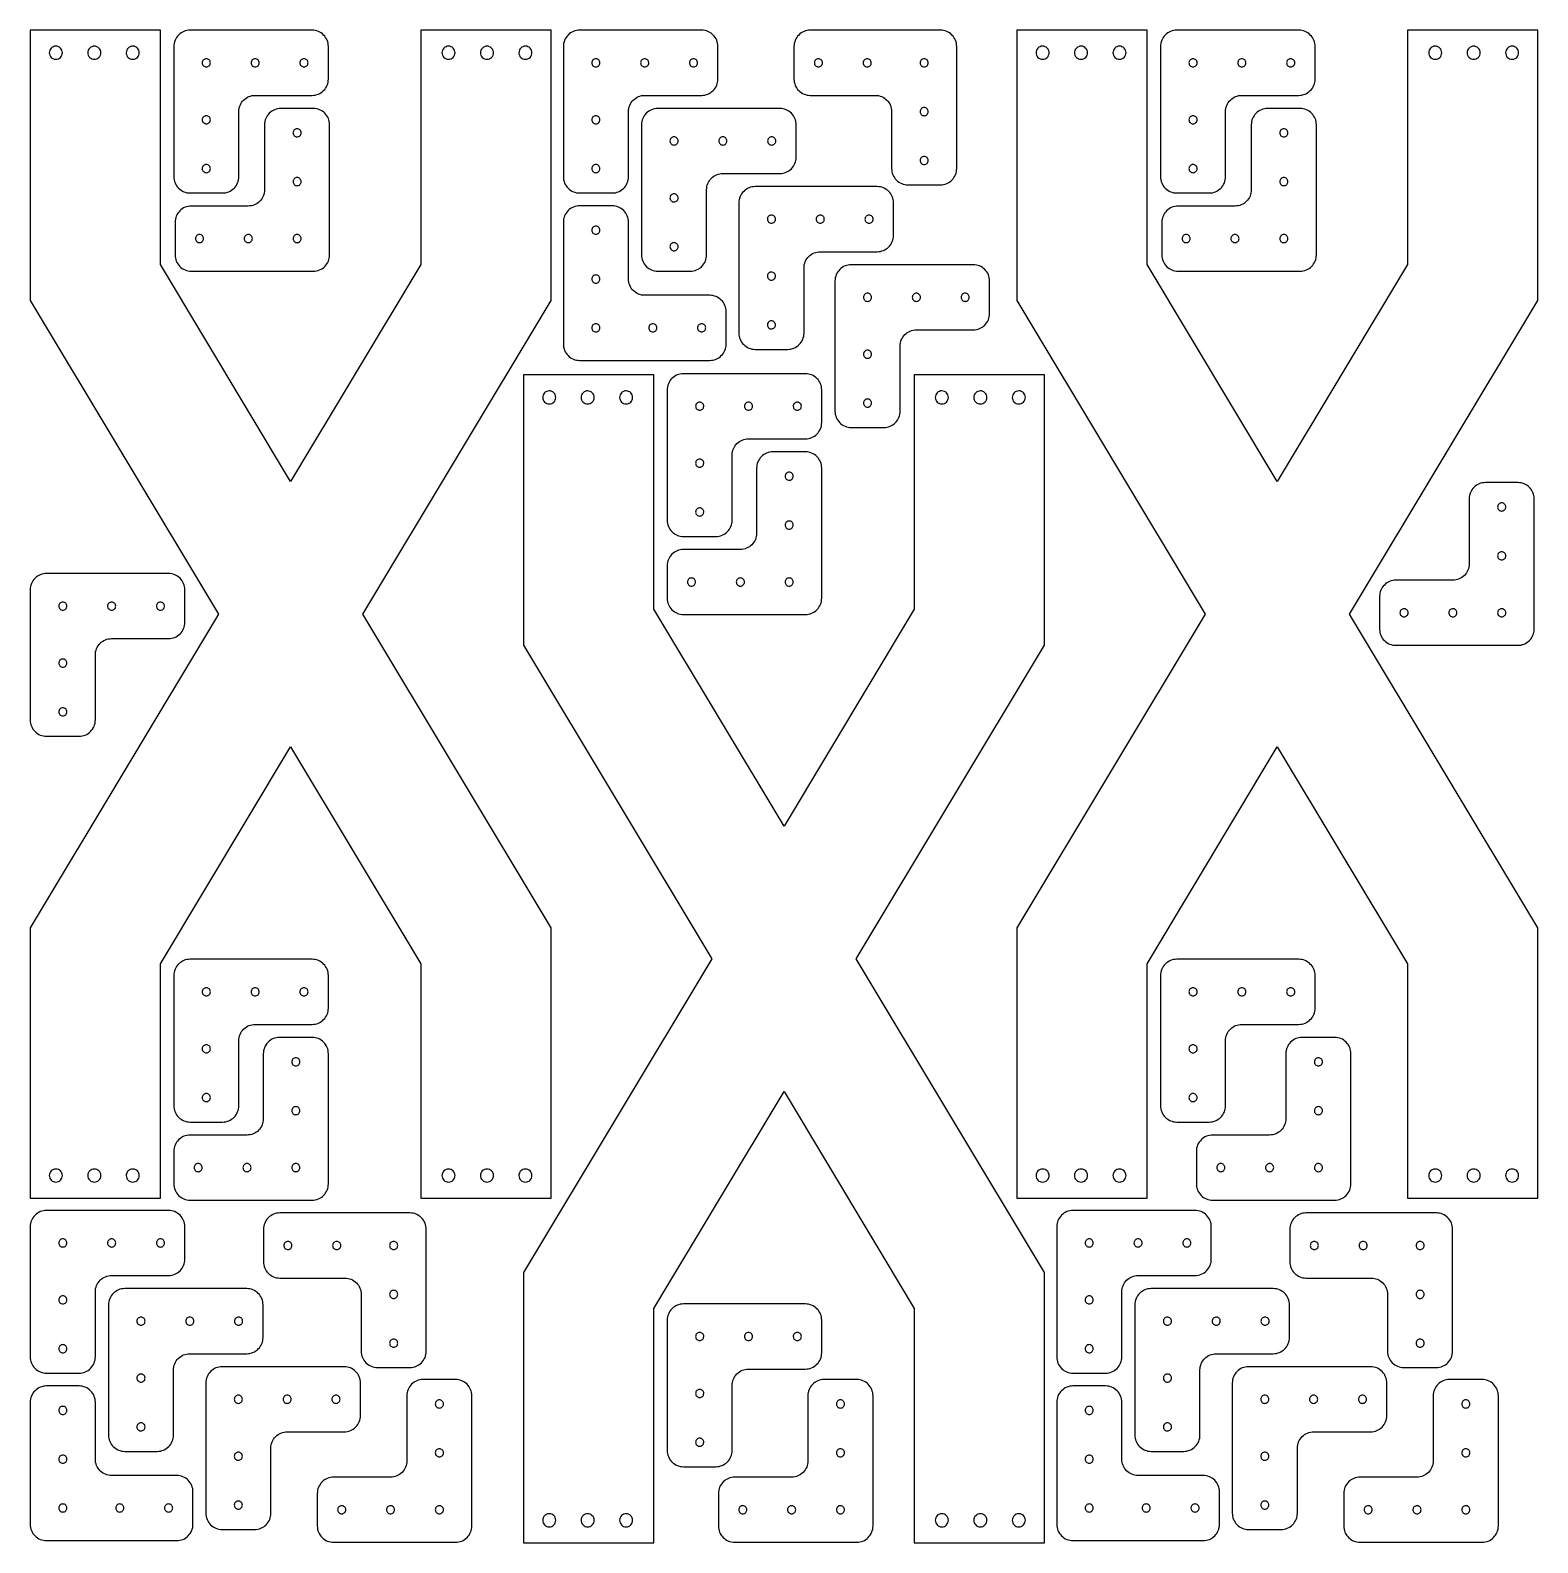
# Model space of a CAD drawing. Extents: x -11.6 to 11.5, y -11.6 to 11.6.
import ezdxf

# ---------------------------------------------------------------- set-up
doc = ezdxf.new("R2010")
doc.units = 0
doc.layers.get('0').update_dxf_attribs({"linetype": 'CONTINUOUS'})

msp = doc.modelspace()

# ---------------------------------------------------------------- linework, layer by layer
for points in [[(-8.734, 2.655), (-11.625, -2.163), (-11.625, -6.315), (-9.625, -6.315), (-9.625, -2.717), (-7.625, 0.616), (-5.625, -2.717), (-5.625, -6.315), (-3.625, -6.315), (-3.625, -2.163), (-6.516, 2.655), (-3.625, 7.473), (-3.625, 11.625), (-5.625, 11.625), (-5.625, 8.027), (-7.625, 4.694), (-9.625, 8.027), (-9.625, 11.625), (-11.625, 11.625), (-11.625, 7.473)], [(6.423, 2.655), (3.532, -2.163), (3.532, -6.315), (5.532, -6.315), (5.532, -2.717), (7.532, 0.616), (9.532, -2.717), (9.532, -6.315), (11.532, -6.315), (11.532, -2.163), (8.642, 2.655), (11.532, 7.473), (11.532, 11.625), (9.532, 11.625), (9.532, 8.027), (7.532, 4.694), (5.532, 8.027), (5.532, 11.625), (3.532, 11.625), (3.532, 7.473)], [(-1.155, -2.64), (-4.046, -7.458), (-4.046, -11.61), (-2.046, -11.61), (-2.046, -8.012), (-0.046, -4.679), (1.954, -8.012), (1.954, -11.61), (3.954, -11.61), (3.954, -7.458), (1.063, -2.64), (3.954, 2.178), (3.954, 6.33), (1.954, 6.33), (1.954, 2.732), (-0.046, -0.602), (-2.046, 2.732), (-2.046, 6.33), (-4.046, 6.33), (-4.046, 2.178)]]:
    msp.add_lwpolyline(points, close=True)
for points in [[(-9.17, 11.625, 0.414214), (-9.42, 11.375), (-9.42, 9.375, 0.414214), (-9.17, 9.125), (-8.67, 9.125, 0.414214), (-8.42, 9.375), (-8.42, 10.375, -0.414214), (-8.17, 10.625), (-7.295, 10.625, 0.414214), (-7.045, 10.875), (-7.045, 11.375, 0.414214), (-7.295, 11.625)], [(-3.186, 11.625, 0.414214), (-3.436, 11.375), (-3.436, 9.375, 0.414214), (-3.186, 9.125), (-2.686, 9.125, 0.414214), (-2.436, 9.375), (-2.436, 10.375, -0.414214), (-2.186, 10.625), (-1.311, 10.625, 0.414214), (-1.061, 10.875), (-1.061, 11.375, 0.414214), (-1.311, 11.625)], [(2.607, 11.375, 0.414214), (2.357, 11.625), (0.357, 11.625, 0.414214), (0.107, 11.375), (0.107, 10.875, 0.414214), (0.357, 10.625), (1.357, 10.625, -0.414214), (1.607, 10.375), (1.607, 9.5, 0.414214), (1.857, 9.25), (2.357, 9.25, 0.414214), (2.607, 9.5)], [(5.987, 11.625, 0.414214), (5.737, 11.375), (5.737, 9.375, 0.414214), (5.987, 9.125), (6.487, 9.125, 0.414214), (6.737, 9.375), (6.737, 10.375, -0.414214), (6.987, 10.625), (7.862, 10.625, 0.414214), (8.112, 10.875), (8.112, 11.375, 0.414214), (7.862, 11.625)], [(-11.131, 11.28, 0.414214), (-11.231, 11.38, 0.414214), (-11.332, 11.28, 0.414214), (-11.231, 11.179, 0.414214)], [(-10.54, 11.28, 0.414214), (-10.641, 11.38, 0.414214), (-10.741, 11.28, 0.414214), (-10.641, 11.179, 0.414214)], [(-9.95, 11.28, 0.414214), (-10.05, 11.38, 0.414214), (-10.151, 11.28, 0.414214), (-10.05, 11.179, 0.414214)], [(-8.858, 11.125, 0.414214), (-8.92, 11.187, 0.414214), (-8.983, 11.125, 0.414214), (-8.92, 11.062, 0.414214)], [(-8.108, 11.125, 0.414214), (-8.17, 11.187, 0.414214), (-8.233, 11.125, 0.414214), (-8.17, 11.062, 0.414214)], [(-7.358, 11.125, 0.414214), (-7.42, 11.187, 0.414214), (-7.483, 11.125, 0.414214), (-7.42, 11.062, 0.414214)], [(-5.099, 11.28, 0.414214), (-5.2, 11.38, 0.414214), (-5.3, 11.28, 0.414214), (-5.2, 11.179, 0.414214)], [(-4.509, 11.28, 0.414214), (-4.609, 11.38, 0.414214), (-4.71, 11.28, 0.414214), (-4.609, 11.179, 0.414214)], [(-3.918, 11.28, 0.414214), (-4.019, 11.38, 0.414214), (-4.119, 11.28, 0.414214), (-4.019, 11.179, 0.414214)], [(-2.874, 11.125, 0.414214), (-2.936, 11.187, 0.414214), (-2.999, 11.125, 0.414214), (-2.936, 11.062, 0.414214)], [(-2.124, 11.125, 0.414214), (-2.186, 11.187, 0.414214), (-2.249, 11.125, 0.414214), (-2.186, 11.062, 0.414214)], [(-1.374, 11.125, 0.414214), (-1.436, 11.187, 0.414214), (-1.499, 11.125, 0.414214), (-1.436, 11.062, 0.414214)], [(0.482, 11.062, 0.414214), (0.545, 11.125, 0.414214), (0.482, 11.187, 0.414214), (0.42, 11.125, 0.414214)], [(1.232, 11.062, 0.414214), (1.295, 11.125, 0.414214), (1.232, 11.187, 0.414214), (1.17, 11.125, 0.414214)], [(2.107, 11.062, 0.414214), (2.17, 11.125, 0.414214), (2.107, 11.187, 0.414214), (2.045, 11.125, 0.414214)], [(4.027, 11.28, 0.414214), (3.926, 11.38, 0.414214), (3.826, 11.28, 0.414214), (3.926, 11.179, 0.414214)], [(4.617, 11.28, 0.414214), (4.517, 11.38, 0.414214), (4.416, 11.28, 0.414214), (4.517, 11.179, 0.414214)], [(5.208, 11.28, 0.414214), (5.107, 11.38, 0.414214), (5.007, 11.28, 0.414214), (5.107, 11.179, 0.414214)], [(6.3, 11.125, 0.414214), (6.237, 11.187, 0.414214), (6.175, 11.125, 0.414214), (6.237, 11.062, 0.414214)], [(7.05, 11.125, 0.414214), (6.987, 11.187, 0.414214), (6.925, 11.125, 0.414214), (6.987, 11.062, 0.414214)], [(7.8, 11.125, 0.414214), (7.737, 11.187, 0.414214), (7.675, 11.125, 0.414214), (7.737, 11.062, 0.414214)], [(10.058, 11.28, 0.414214), (9.958, 11.38, 0.414214), (9.857, 11.28, 0.414214), (9.958, 11.179, 0.414214)], [(10.649, 11.28, 0.414214), (10.548, 11.38, 0.414214), (10.448, 11.28, 0.414214), (10.548, 11.179, 0.414214)], [(11.239, 11.28, 0.414214), (11.139, 11.38, 0.414214), (11.038, 11.28, 0.414214), (11.139, 11.179, 0.414214)], [(-7.276, 7.924, 0.414214), (-7.026, 8.174), (-7.026, 10.174, 0.414214), (-7.276, 10.424), (-7.776, 10.424, 0.414214), (-8.026, 10.174), (-8.026, 9.174, -0.414214), (-8.276, 8.924), (-9.151, 8.924, 0.414214), (-9.401, 8.674), (-9.401, 8.174, 0.414214), (-9.151, 7.924)], [(-8.858, 10.25, 0.414214), (-8.92, 10.312, 0.414214), (-8.983, 10.25, 0.414214), (-8.92, 10.187, 0.414214)], [(-2.874, 10.25, 0.414214), (-2.936, 10.312, 0.414214), (-2.999, 10.25, 0.414214), (-2.936, 10.187, 0.414214)], [(-1.985, 10.424, 0.414214), (-2.235, 10.174), (-2.235, 8.174, 0.414214), (-1.985, 7.924), (-1.485, 7.924, 0.414214), (-1.235, 8.174), (-1.235, 9.174, -0.414214), (-0.985, 9.424), (-0.11, 9.424, 0.414214), (0.14, 9.674), (0.14, 10.174, 0.414214), (-0.11, 10.424)], [(2.107, 10.312, 0.414214), (2.17, 10.375, 0.414214), (2.107, 10.437, 0.414214), (2.045, 10.375, 0.414214)], [(7.882, 7.924, 0.414214), (8.132, 8.174), (8.132, 10.174, 0.414214), (7.882, 10.424), (7.382, 10.424, 0.414214), (7.132, 10.174), (7.132, 9.174, -0.414214), (6.882, 8.924), (6.007, 8.924, 0.414214), (5.757, 8.674), (5.757, 8.174, 0.414214), (6.007, 7.924)], [(6.3, 10.25, 0.414214), (6.237, 10.312, 0.414214), (6.175, 10.25, 0.414214), (6.237, 10.187, 0.414214)], [(-7.588, 10.049, 0.414214), (-7.526, 9.987, 0.414214), (-7.463, 10.049, 0.414214), (-7.526, 10.112, 0.414214)], [(7.569, 10.049, 0.414214), (7.632, 9.987, 0.414214), (7.694, 10.049, 0.414214), (7.632, 10.112, 0.414214)], [(-1.673, 9.924, 0.414214), (-1.735, 9.987, 0.414214), (-1.798, 9.924, 0.414214), (-1.735, 9.862, 0.414214)], [(-0.923, 9.924, 0.414214), (-0.985, 9.987, 0.414214), (-1.048, 9.924, 0.414214), (-0.985, 9.862, 0.414214)], [(-0.173, 9.924, 0.414214), (-0.235, 9.987, 0.414214), (-0.298, 9.924, 0.414214), (-0.235, 9.862, 0.414214)], [(-8.858, 9.5, 0.414214), (-8.92, 9.562, 0.414214), (-8.983, 9.5, 0.414214), (-8.92, 9.437, 0.414214)], [(-2.874, 9.5, 0.414214), (-2.936, 9.562, 0.414214), (-2.999, 9.5, 0.414214), (-2.936, 9.437, 0.414214)], [(2.107, 9.562, 0.414214), (2.17, 9.625, 0.414214), (2.107, 9.687, 0.414214), (2.045, 9.625, 0.414214)], [(6.3, 9.5, 0.414214), (6.237, 9.562, 0.414214), (6.175, 9.5, 0.414214), (6.237, 9.437, 0.414214)], [(-7.588, 9.299, 0.414214), (-7.526, 9.237, 0.414214), (-7.463, 9.299, 0.414214), (-7.526, 9.362, 0.414214)], [(7.569, 9.299, 0.414214), (7.632, 9.237, 0.414214), (7.694, 9.299, 0.414214), (7.632, 9.362, 0.414214)], [(-1.673, 9.049, 0.414214), (-1.735, 9.112, 0.414214), (-1.798, 9.049, 0.414214), (-1.735, 8.987, 0.414214)], [(-0.489, 9.223, 0.414214), (-0.739, 8.973), (-0.739, 6.973, 0.414214), (-0.489, 6.723), (0.011, 6.723, 0.414214), (0.261, 6.973), (0.261, 7.973, -0.414214), (0.511, 8.223), (1.386, 8.223, 0.414214), (1.636, 8.473), (1.636, 8.973, 0.414214), (1.386, 9.223)], [(-3.436, 6.803, 0.414214), (-3.186, 6.553), (-1.186, 6.553, 0.414214), (-0.936, 6.803), (-0.936, 7.303, 0.414214), (-1.186, 7.553), (-2.186, 7.553, -0.414214), (-2.436, 7.803), (-2.436, 8.678, 0.414214), (-2.686, 8.928), (-3.186, 8.928, 0.414214), (-3.436, 8.678)], [(-2.936, 8.616, 0.414214), (-2.999, 8.553, 0.414214), (-2.936, 8.491, 0.414214), (-2.874, 8.553, 0.414214)], [(-0.177, 8.723, 0.414214), (-0.239, 8.786, 0.414214), (-0.302, 8.723, 0.414214), (-0.239, 8.661, 0.414214)], [(0.573, 8.723, 0.414214), (0.511, 8.786, 0.414214), (0.448, 8.723, 0.414214), (0.511, 8.661, 0.414214)], [(1.323, 8.723, 0.414214), (1.261, 8.786, 0.414214), (1.198, 8.723, 0.414214), (1.261, 8.661, 0.414214)], [(-9.088, 8.424, 0.414214), (-9.026, 8.362, 0.414214), (-8.963, 8.424, 0.414214), (-9.026, 8.487, 0.414214)], [(-8.338, 8.424, 0.414214), (-8.276, 8.362, 0.414214), (-8.213, 8.424, 0.414214), (-8.276, 8.487, 0.414214)], [(-7.588, 8.424, 0.414214), (-7.526, 8.362, 0.414214), (-7.463, 8.424, 0.414214), (-7.526, 8.487, 0.414214)], [(6.069, 8.424, 0.414214), (6.132, 8.362, 0.414214), (6.194, 8.424, 0.414214), (6.132, 8.487, 0.414214)], [(6.819, 8.424, 0.414214), (6.882, 8.362, 0.414214), (6.944, 8.424, 0.414214), (6.882, 8.487, 0.414214)], [(7.569, 8.424, 0.414214), (7.632, 8.362, 0.414214), (7.694, 8.424, 0.414214), (7.632, 8.487, 0.414214)], [(-1.673, 8.299, 0.414214), (-1.735, 8.362, 0.414214), (-1.798, 8.299, 0.414214), (-1.735, 8.237, 0.414214)], [(-0.177, 7.848, 0.414214), (-0.239, 7.911, 0.414214), (-0.302, 7.848, 0.414214), (-0.239, 7.786, 0.414214)], [(0.987, 8.023, 0.414214), (0.737, 7.773), (0.737, 5.773, 0.414214), (0.987, 5.523), (1.487, 5.523, 0.414214), (1.737, 5.773), (1.737, 6.773, -0.414214), (1.987, 7.023), (2.862, 7.023, 0.414214), (3.112, 7.273), (3.112, 7.773, 0.414214), (2.862, 8.023)], [(-2.936, 7.866, 0.414214), (-2.999, 7.803, 0.414214), (-2.936, 7.741, 0.414214), (-2.874, 7.803, 0.414214)], [(1.3, 7.523, 0.414214), (1.237, 7.585, 0.414214), (1.175, 7.523, 0.414214), (1.237, 7.46, 0.414214)], [(2.05, 7.523, 0.414214), (1.987, 7.585, 0.414214), (1.925, 7.523, 0.414214), (1.987, 7.46, 0.414214)], [(2.8, 7.523, 0.414214), (2.737, 7.585, 0.414214), (2.675, 7.523, 0.414214), (2.737, 7.46, 0.414214)], [(-2.936, 7.116, 0.414214), (-2.999, 7.053, 0.414214), (-2.936, 6.991, 0.414214), (-2.874, 7.053, 0.414214)], [(-2.061, 7.116, 0.414214), (-2.124, 7.053, 0.414214), (-2.061, 6.991, 0.414214), (-1.999, 7.053, 0.414214)], [(-1.311, 7.116, 0.414214), (-1.374, 7.053, 0.414214), (-1.311, 6.991, 0.414214), (-1.249, 7.053, 0.414214)], [(-0.177, 7.098, 0.414214), (-0.239, 7.161, 0.414214), (-0.302, 7.098, 0.414214), (-0.239, 7.036, 0.414214)], [(1.3, 6.648, 0.414214), (1.237, 6.71, 0.414214), (1.175, 6.648, 0.414214), (1.237, 6.585, 0.414214)], [(-1.592, 6.349, 0.414214), (-1.842, 6.099), (-1.842, 4.099, 0.414214), (-1.592, 3.849), (-1.092, 3.849, 0.414214), (-0.842, 4.099), (-0.842, 5.099, -0.414214), (-0.592, 5.349), (0.283, 5.349, 0.414214), (0.533, 5.599), (0.533, 6.099, 0.414214), (0.283, 6.349)], [(-3.552, 5.985, 0.414214), (-3.653, 6.085, 0.414214), (-3.753, 5.985, 0.414214), (-3.653, 5.884, 0.414214)], [(-2.962, 5.985, 0.414214), (-3.062, 6.085, 0.414214), (-3.163, 5.985, 0.414214), (-3.062, 5.884, 0.414214)], [(-2.371, 5.985, 0.414214), (-2.471, 6.085, 0.414214), (-2.572, 5.985, 0.414214), (-2.471, 5.884, 0.414214)], [(2.479, 5.985, 0.414214), (2.379, 6.085, 0.414214), (2.278, 5.985, 0.414214), (2.379, 5.884, 0.414214)], [(3.07, 5.985, 0.414214), (2.969, 6.085, 0.414214), (2.869, 5.985, 0.414214), (2.969, 5.884, 0.414214)], [(3.661, 5.985, 0.414214), (3.56, 6.085, 0.414214), (3.46, 5.985, 0.414214), (3.56, 5.884, 0.414214)], [(-1.279, 5.849, 0.414214), (-1.342, 5.912, 0.414214), (-1.404, 5.849, 0.414214), (-1.342, 5.787, 0.414214)], [(-0.529, 5.849, 0.414214), (-0.592, 5.912, 0.414214), (-0.654, 5.849, 0.414214), (-0.592, 5.787, 0.414214)], [(0.221, 5.849, 0.414214), (0.158, 5.912, 0.414214), (0.096, 5.849, 0.414214), (0.158, 5.787, 0.414214)], [(1.3, 5.898, 0.414214), (1.237, 5.96, 0.414214), (1.175, 5.898, 0.414214), (1.237, 5.835, 0.414214)], [(0.283, 2.649, 0.414214), (0.533, 2.899), (0.533, 4.899, 0.414214), (0.283, 5.149), (-0.217, 5.149, 0.414214), (-0.467, 4.899), (-0.467, 3.899, -0.414214), (-0.717, 3.649), (-1.592, 3.649, 0.414214), (-1.842, 3.399), (-1.842, 2.899, 0.414214), (-1.592, 2.649)], [(-1.279, 4.974, 0.414214), (-1.342, 5.037, 0.414214), (-1.404, 4.974, 0.414214), (-1.342, 4.912, 0.414214)], [(-0.029, 4.774, 0.414214), (0.033, 4.711, 0.414214), (0.096, 4.774, 0.414214), (0.033, 4.836, 0.414214)], [(11.228, 2.176, 0.414214), (11.478, 2.426), (11.478, 4.426, 0.414214), (11.228, 4.676), (10.728, 4.676, 0.414214), (10.478, 4.426), (10.478, 3.426, -0.414214), (10.228, 3.176), (9.353, 3.176, 0.414214), (9.103, 2.926), (9.103, 2.426, 0.414214), (9.353, 2.176)], [(-1.279, 4.224, 0.414214), (-1.342, 4.287, 0.414214), (-1.404, 4.224, 0.414214), (-1.342, 4.162, 0.414214)], [(10.916, 4.301, 0.414214), (10.978, 4.239, 0.414214), (11.041, 4.301, 0.414214), (10.978, 4.364, 0.414214)], [(-0.029, 4.024, 0.414214), (0.033, 3.961, 0.414214), (0.096, 4.024, 0.414214), (0.033, 4.086, 0.414214)], [(10.916, 3.551, 0.414214), (10.978, 3.489, 0.414214), (11.041, 3.551, 0.414214), (10.978, 3.614, 0.414214)], [(-11.375, 3.279, 0.414214), (-11.625, 3.029), (-11.625, 1.029, 0.414214), (-11.375, 0.779), (-10.875, 0.779, 0.414214), (-10.625, 1.029), (-10.625, 2.029, -0.414214), (-10.375, 2.279), (-9.5, 2.279, 0.414214), (-9.25, 2.529), (-9.25, 3.029, 0.414214), (-9.5, 3.279)], [(-1.529, 3.149, 0.414214), (-1.467, 3.086, 0.414214), (-1.404, 3.149, 0.414214), (-1.467, 3.211, 0.414214)], [(-0.779, 3.149, 0.414214), (-0.717, 3.086, 0.414214), (-0.654, 3.149, 0.414214), (-0.717, 3.211, 0.414214)], [(-0.029, 3.149, 0.414214), (0.033, 3.086, 0.414214), (0.096, 3.149, 0.414214), (0.033, 3.211, 0.414214)], [(-11.062, 2.779, 0.414214), (-11.125, 2.841, 0.414214), (-11.187, 2.779, 0.414214), (-11.125, 2.716, 0.414214)], [(-10.312, 2.779, 0.414214), (-10.375, 2.841, 0.414214), (-10.437, 2.779, 0.414214), (-10.375, 2.716, 0.414214)], [(-9.562, 2.779, 0.414214), (-9.625, 2.841, 0.414214), (-9.687, 2.779, 0.414214), (-9.625, 2.716, 0.414214)], [(9.416, 2.676, 0.414214), (9.478, 2.614, 0.414214), (9.541, 2.676, 0.414214), (9.478, 2.739, 0.414214)], [(10.166, 2.676, 0.414214), (10.228, 2.614, 0.414214), (10.291, 2.676, 0.414214), (10.228, 2.739, 0.414214)], [(10.916, 2.676, 0.414214), (10.978, 2.614, 0.414214), (11.041, 2.676, 0.414214), (10.978, 2.739, 0.414214)], [(-11.062, 1.904, 0.414214), (-11.125, 1.966, 0.414214), (-11.187, 1.904, 0.414214), (-11.125, 1.841, 0.414214)], [(-11.062, 1.154, 0.414214), (-11.125, 1.216, 0.414214), (-11.187, 1.154, 0.414214), (-11.125, 1.091, 0.414214)], [(-9.17, -2.647, 0.414214), (-9.42, -2.897), (-9.42, -4.897, 0.414214), (-9.17, -5.147), (-8.67, -5.147, 0.414214), (-8.42, -4.897), (-8.42, -3.897, -0.414214), (-8.17, -3.647), (-7.295, -3.647, 0.414214), (-7.045, -3.397), (-7.045, -2.897, 0.414214), (-7.295, -2.647)], [(5.987, -2.647, 0.414214), (5.737, -2.897), (5.737, -4.897, 0.414214), (5.987, -5.147), (6.487, -5.147, 0.414214), (6.737, -4.897), (6.737, -3.897, -0.414214), (6.987, -3.647), (7.862, -3.647, 0.414214), (8.112, -3.397), (8.112, -2.897, 0.414214), (7.862, -2.647)], [(-8.858, -3.147, 0.414214), (-8.92, -3.084, 0.414214), (-8.983, -3.147, 0.414214), (-8.92, -3.209, 0.414214)], [(-8.108, -3.147, 0.414214), (-8.17, -3.084, 0.414214), (-8.233, -3.147, 0.414214), (-8.17, -3.209, 0.414214)], [(-7.358, -3.147, 0.414214), (-7.42, -3.084, 0.414214), (-7.483, -3.147, 0.414214), (-7.42, -3.209, 0.414214)], [(6.3, -3.147, 0.414214), (6.237, -3.084, 0.414214), (6.175, -3.147, 0.414214), (6.237, -3.209, 0.414214)], [(7.05, -3.147, 0.414214), (6.987, -3.084, 0.414214), (6.925, -3.147, 0.414214), (6.987, -3.209, 0.414214)], [(7.8, -3.147, 0.414214), (7.737, -3.084, 0.414214), (7.675, -3.147, 0.414214), (7.737, -3.209, 0.414214)], [(-7.295, -6.347, 0.414214), (-7.045, -6.097), (-7.045, -4.097, 0.414214), (-7.295, -3.847), (-7.795, -3.847, 0.414214), (-8.045, -4.097), (-8.045, -5.097, -0.414214), (-8.295, -5.347), (-9.17, -5.347, 0.414214), (-9.42, -5.597), (-9.42, -6.097, 0.414214), (-9.17, -6.347)], [(8.413, -6.347, 0.414214), (8.663, -6.097), (8.663, -4.097, 0.414214), (8.413, -3.847), (7.913, -3.847, 0.414214), (7.663, -4.097), (7.663, -5.097, -0.414214), (7.413, -5.347), (6.538, -5.347, 0.414214), (6.288, -5.597), (6.288, -6.097, 0.414214), (6.538, -6.347)], [(-8.858, -4.022, 0.414214), (-8.92, -3.959, 0.414214), (-8.983, -4.022, 0.414214), (-8.92, -4.084, 0.414214)], [(-7.608, -4.222, 0.414214), (-7.545, -4.285, 0.414214), (-7.483, -4.222, 0.414214), (-7.545, -4.16, 0.414214)], [(6.3, -4.022, 0.414214), (6.237, -3.959, 0.414214), (6.175, -4.022, 0.414214), (6.237, -4.084, 0.414214)], [(8.101, -4.222, 0.414214), (8.163, -4.285, 0.414214), (8.226, -4.222, 0.414214), (8.163, -4.16, 0.414214)], [(-8.858, -4.772, 0.414214), (-8.92, -4.709, 0.414214), (-8.983, -4.772, 0.414214), (-8.92, -4.834, 0.414214)], [(6.3, -4.772, 0.414214), (6.237, -4.709, 0.414214), (6.175, -4.772, 0.414214), (6.237, -4.834, 0.414214)], [(-7.608, -4.972, 0.414214), (-7.545, -5.035, 0.414214), (-7.483, -4.972, 0.414214), (-7.545, -4.91, 0.414214)], [(8.101, -4.972, 0.414214), (8.163, -5.035, 0.414214), (8.226, -4.972, 0.414214), (8.163, -4.91, 0.414214)], [(-9.108, -5.847, 0.414214), (-9.045, -5.91, 0.414214), (-8.983, -5.847, 0.414214), (-9.045, -5.785, 0.414214)], [(-8.358, -5.847, 0.414214), (-8.295, -5.91, 0.414214), (-8.233, -5.847, 0.414214), (-8.295, -5.785, 0.414214)], [(-7.608, -5.847, 0.414214), (-7.545, -5.91, 0.414214), (-7.483, -5.847, 0.414214), (-7.545, -5.785, 0.414214)], [(6.601, -5.847, 0.414214), (6.663, -5.91, 0.414214), (6.726, -5.847, 0.414214), (6.663, -5.785, 0.414214)], [(7.351, -5.847, 0.414214), (7.413, -5.91, 0.414214), (7.476, -5.847, 0.414214), (7.413, -5.785, 0.414214)], [(8.101, -5.847, 0.414214), (8.163, -5.91, 0.414214), (8.226, -5.847, 0.414214), (8.163, -5.785, 0.414214)], [(-11.131, -5.97, 0.414214), (-11.231, -5.869, 0.414214), (-11.332, -5.97, 0.414214), (-11.231, -6.07, 0.414214)], [(-10.54, -5.97, 0.414214), (-10.641, -5.869, 0.414214), (-10.741, -5.97, 0.414214), (-10.641, -6.07, 0.414214)], [(-9.95, -5.97, 0.414214), (-10.05, -5.869, 0.414214), (-10.151, -5.97, 0.414214), (-10.05, -6.07, 0.414214)], [(-5.099, -5.97, 0.414214), (-5.2, -5.869, 0.414214), (-5.3, -5.97, 0.414214), (-5.2, -6.07, 0.414214)], [(-4.509, -5.97, 0.414214), (-4.609, -5.869, 0.414214), (-4.71, -5.97, 0.414214), (-4.609, -6.07, 0.414214)], [(-3.918, -5.97, 0.414214), (-4.019, -5.869, 0.414214), (-4.119, -5.97, 0.414214), (-4.019, -6.07, 0.414214)], [(4.027, -5.97, 0.414214), (3.926, -5.869, 0.414214), (3.826, -5.97, 0.414214), (3.926, -6.07, 0.414214)], [(4.617, -5.97, 0.414214), (4.517, -5.869, 0.414214), (4.416, -5.97, 0.414214), (4.517, -6.07, 0.414214)], [(5.208, -5.97, 0.414214), (5.107, -5.869, 0.414214), (5.007, -5.97, 0.414214), (5.107, -6.07, 0.414214)], [(10.058, -5.97, 0.414214), (9.958, -5.869, 0.414214), (9.857, -5.97, 0.414214), (9.958, -6.07, 0.414214)], [(10.649, -5.97, 0.414214), (10.548, -5.869, 0.414214), (10.448, -5.97, 0.414214), (10.548, -6.07, 0.414214)], [(11.239, -5.97, 0.414214), (11.139, -5.869, 0.414214), (11.038, -5.97, 0.414214), (11.139, -6.07, 0.414214)], [(-11.375, -6.505, 0.414214), (-11.625, -6.755), (-11.625, -8.755, 0.414214), (-11.375, -9.005), (-10.875, -9.005, 0.414214), (-10.625, -8.755), (-10.625, -7.755, -0.414214), (-10.375, -7.505), (-9.5, -7.505, 0.414214), (-9.25, -7.255), (-9.25, -6.755, 0.414214), (-9.5, -6.505)], [(4.393, -6.505, 0.414214), (4.143, -6.755), (4.143, -8.755, 0.414214), (4.393, -9.005), (4.893, -9.005, 0.414214), (5.143, -8.755), (5.143, -7.755, -0.414214), (5.393, -7.505), (6.268, -7.505, 0.414214), (6.518, -7.255), (6.518, -6.755, 0.414214), (6.268, -6.505)], [(-5.542, -6.794, 0.414214), (-5.792, -6.544), (-7.792, -6.544, 0.414214), (-8.042, -6.794), (-8.042, -7.294, 0.414214), (-7.792, -7.544), (-6.792, -7.544, -0.414214), (-6.542, -7.794), (-6.542, -8.669, 0.414214), (-6.292, -8.919), (-5.792, -8.919, 0.414214), (-5.542, -8.669)], [(10.225, -6.794, 0.414214), (9.975, -6.544), (7.975, -6.544, 0.414214), (7.725, -6.794), (7.725, -7.294, 0.414214), (7.975, -7.544), (8.975, -7.544, -0.414214), (9.225, -7.794), (9.225, -8.669, 0.414214), (9.475, -8.919), (9.975, -8.919, 0.414214), (10.225, -8.669)], [(-11.062, -7.005, 0.414214), (-11.125, -6.942, 0.414214), (-11.187, -7.005, 0.414214), (-11.125, -7.067, 0.414214)], [(-10.312, -7.005, 0.414214), (-10.375, -6.942, 0.414214), (-10.437, -7.005, 0.414214), (-10.375, -7.067, 0.414214)], [(-9.562, -7.005, 0.414214), (-9.625, -6.942, 0.414214), (-9.687, -7.005, 0.414214), (-9.625, -7.067, 0.414214)], [(4.705, -7.005, 0.414214), (4.643, -6.942, 0.414214), (4.58, -7.005, 0.414214), (4.643, -7.067, 0.414214)], [(5.455, -7.005, 0.414214), (5.393, -6.942, 0.414214), (5.33, -7.005, 0.414214), (5.393, -7.067, 0.414214)], [(6.205, -7.005, 0.414214), (6.143, -6.942, 0.414214), (6.08, -7.005, 0.414214), (6.143, -7.067, 0.414214)], [(-7.667, -7.107, 0.414214), (-7.605, -7.044, 0.414214), (-7.667, -6.982, 0.414214), (-7.73, -7.044, 0.414214)], [(-6.917, -7.107, 0.414214), (-6.855, -7.044, 0.414214), (-6.917, -6.982, 0.414214), (-6.98, -7.044, 0.414214)], [(-6.042, -7.107, 0.414214), (-5.98, -7.044, 0.414214), (-6.042, -6.982, 0.414214), (-6.105, -7.044, 0.414214)], [(8.1, -7.107, 0.414214), (8.163, -7.044, 0.414214), (8.1, -6.982, 0.414214), (8.038, -7.044, 0.414214)], [(8.85, -7.107, 0.414214), (8.913, -7.044, 0.414214), (8.85, -6.982, 0.414214), (8.788, -7.044, 0.414214)], [(9.725, -7.107, 0.414214), (9.788, -7.044, 0.414214), (9.725, -6.982, 0.414214), (9.663, -7.044, 0.414214)], [(-11.062, -7.88, 0.414214), (-11.125, -7.817, 0.414214), (-11.187, -7.88, 0.414214), (-11.125, -7.942, 0.414214)], [(-10.174, -7.706, 0.414214), (-10.424, -7.956), (-10.424, -9.956, 0.414214), (-10.174, -10.206), (-9.674, -10.206, 0.414214), (-9.424, -9.956), (-9.424, -8.956, -0.414214), (-9.174, -8.706), (-8.299, -8.706, 0.414214), (-8.049, -8.456), (-8.049, -7.956, 0.414214), (-8.299, -7.706)], [(-6.042, -7.857, 0.414214), (-5.98, -7.794, 0.414214), (-6.042, -7.732, 0.414214), (-6.105, -7.794, 0.414214)], [(4.705, -7.88, 0.414214), (4.643, -7.817, 0.414214), (4.58, -7.88, 0.414214), (4.643, -7.942, 0.414214)], [(5.594, -7.706, 0.414214), (5.344, -7.956), (5.344, -9.956, 0.414214), (5.594, -10.206), (6.094, -10.206, 0.414214), (6.344, -9.956), (6.344, -8.956, -0.414214), (6.594, -8.706), (7.469, -8.706, 0.414214), (7.719, -8.456), (7.719, -7.956, 0.414214), (7.469, -7.706)], [(9.725, -7.857, 0.414214), (9.788, -7.794, 0.414214), (9.725, -7.732, 0.414214), (9.663, -7.794, 0.414214)], [(-1.592, -7.942, 0.414214), (-1.842, -8.192), (-1.842, -10.192, 0.414214), (-1.592, -10.442), (-1.092, -10.442, 0.414214), (-0.842, -10.192), (-0.842, -9.192, -0.414214), (-0.592, -8.942), (0.283, -8.942, 0.414214), (0.533, -8.692), (0.533, -8.192, 0.414214), (0.283, -7.942)], [(-9.862, -8.206, 0.414214), (-9.924, -8.143, 0.414214), (-9.987, -8.206, 0.414214), (-9.924, -8.268, 0.414214)], [(-9.112, -8.206, 0.414214), (-9.174, -8.143, 0.414214), (-9.237, -8.206, 0.414214), (-9.174, -8.268, 0.414214)], [(-8.362, -8.206, 0.414214), (-8.424, -8.143, 0.414214), (-8.487, -8.206, 0.414214), (-8.424, -8.268, 0.414214)], [(5.906, -8.206, 0.414214), (5.844, -8.143, 0.414214), (5.781, -8.206, 0.414214), (5.844, -8.268, 0.414214)], [(6.656, -8.206, 0.414214), (6.594, -8.143, 0.414214), (6.531, -8.206, 0.414214), (6.594, -8.268, 0.414214)], [(7.406, -8.206, 0.414214), (7.344, -8.143, 0.414214), (7.281, -8.206, 0.414214), (7.344, -8.268, 0.414214)], [(-11.062, -8.63, 0.414214), (-11.125, -8.567, 0.414214), (-11.187, -8.63, 0.414214), (-11.125, -8.692, 0.414214)], [(-6.042, -8.607, 0.414214), (-5.98, -8.544, 0.414214), (-6.042, -8.482, 0.414214), (-6.105, -8.544, 0.414214)], [(-1.279, -8.442, 0.414214), (-1.342, -8.379, 0.414214), (-1.404, -8.442, 0.414214), (-1.342, -8.504, 0.414214)], [(-0.529, -8.442, 0.414214), (-0.592, -8.379, 0.414214), (-0.654, -8.442, 0.414214), (-0.592, -8.504, 0.414214)], [(0.221, -8.442, 0.414214), (0.158, -8.379, 0.414214), (0.096, -8.442, 0.414214), (0.158, -8.504, 0.414214)], [(4.705, -8.63, 0.414214), (4.643, -8.567, 0.414214), (4.58, -8.63, 0.414214), (4.643, -8.692, 0.414214)], [(9.725, -8.607, 0.414214), (9.788, -8.544, 0.414214), (9.725, -8.482, 0.414214), (9.663, -8.544, 0.414214)], [(-9.862, -9.081, 0.414214), (-9.924, -9.018, 0.414214), (-9.987, -9.081, 0.414214), (-9.924, -9.143, 0.414214)], [(-8.678, -8.906, 0.414214), (-8.928, -9.156), (-8.928, -11.156, 0.414214), (-8.678, -11.406), (-8.178, -11.406, 0.414214), (-7.928, -11.156), (-7.928, -10.156, -0.414214), (-7.678, -9.906), (-6.803, -9.906, 0.414214), (-6.553, -9.656), (-6.553, -9.156, 0.414214), (-6.803, -8.906)], [(5.906, -9.081, 0.414214), (5.844, -9.018, 0.414214), (5.781, -9.081, 0.414214), (5.844, -9.143, 0.414214)], [(7.09, -8.906, 0.414214), (6.84, -9.156), (6.84, -11.156, 0.414214), (7.09, -11.406), (7.59, -11.406, 0.414214), (7.84, -11.156), (7.84, -10.156, -0.414214), (8.09, -9.906), (8.965, -9.906, 0.414214), (9.215, -9.656), (9.215, -9.156, 0.414214), (8.965, -8.906)], [(-11.625, -11.327, 0.414214), (-11.375, -11.577), (-9.375, -11.577, 0.414214), (-9.125, -11.327), (-9.125, -10.827, 0.414214), (-9.375, -10.577), (-10.375, -10.577, -0.414214), (-10.625, -10.327), (-10.625, -9.452, 0.414214), (-10.875, -9.202), (-11.375, -9.202, 0.414214), (-11.625, -9.452)], [(-5.091, -11.603, 0.414214), (-4.841, -11.353), (-4.841, -9.353, 0.414214), (-5.091, -9.103), (-5.591, -9.103, 0.414214), (-5.841, -9.353), (-5.841, -10.353, -0.414214), (-6.091, -10.603), (-6.966, -10.603, 0.414214), (-7.216, -10.853), (-7.216, -11.353, 0.414214), (-6.966, -11.603)], [(-1.279, -9.317, 0.414214), (-1.342, -9.254, 0.414214), (-1.404, -9.317, 0.414214), (-1.342, -9.379, 0.414214)], [(1.071, -11.603, 0.414214), (1.321, -11.353), (1.321, -9.353, 0.414214), (1.071, -9.103), (0.571, -9.103, 0.414214), (0.321, -9.353), (0.321, -10.353, -0.414214), (0.071, -10.603), (-0.804, -10.603, 0.414214), (-1.054, -10.853), (-1.054, -11.353, 0.414214), (-0.804, -11.603)], [(4.143, -11.327, 0.414214), (4.393, -11.577), (6.393, -11.577, 0.414214), (6.643, -11.327), (6.643, -10.827, 0.414214), (6.393, -10.577), (5.393, -10.577, -0.414214), (5.143, -10.327), (5.143, -9.452, 0.414214), (4.893, -9.202), (4.393, -9.202, 0.414214), (4.143, -9.452)], [(10.677, -11.603, 0.414214), (10.927, -11.353), (10.927, -9.353, 0.414214), (10.677, -9.103), (10.177, -9.103, 0.414214), (9.927, -9.353), (9.927, -10.353, -0.414214), (9.677, -10.603), (8.802, -10.603, 0.414214), (8.552, -10.853), (8.552, -11.353, 0.414214), (8.802, -11.603)], [(-11.125, -9.514, 0.414214), (-11.187, -9.577, 0.414214), (-11.125, -9.639, 0.414214), (-11.062, -9.577, 0.414214)], [(-8.366, -9.406, 0.414214), (-8.428, -9.344, 0.414214), (-8.491, -9.406, 0.414214), (-8.428, -9.469, 0.414214)], [(-7.616, -9.406, 0.414214), (-7.678, -9.344, 0.414214), (-7.741, -9.406, 0.414214), (-7.678, -9.469, 0.414214)], [(-6.866, -9.406, 0.414214), (-6.928, -9.344, 0.414214), (-6.991, -9.406, 0.414214), (-6.928, -9.469, 0.414214)], [(-5.403, -9.478, 0.414214), (-5.341, -9.541, 0.414214), (-5.278, -9.478, 0.414214), (-5.341, -9.416, 0.414214)], [(0.758, -9.478, 0.414214), (0.821, -9.541, 0.414214), (0.883, -9.478, 0.414214), (0.821, -9.416, 0.414214)], [(4.643, -9.514, 0.414214), (4.58, -9.577, 0.414214), (4.643, -9.639, 0.414214), (4.705, -9.577, 0.414214)], [(7.402, -9.406, 0.414214), (7.34, -9.344, 0.414214), (7.277, -9.406, 0.414214), (7.34, -9.469, 0.414214)], [(8.152, -9.406, 0.414214), (8.09, -9.344, 0.414214), (8.027, -9.406, 0.414214), (8.09, -9.469, 0.414214)], [(8.902, -9.406, 0.414214), (8.84, -9.344, 0.414214), (8.777, -9.406, 0.414214), (8.84, -9.469, 0.414214)], [(10.365, -9.478, 0.414214), (10.427, -9.541, 0.414214), (10.49, -9.478, 0.414214), (10.427, -9.416, 0.414214)], [(-9.862, -9.831, 0.414214), (-9.924, -9.768, 0.414214), (-9.987, -9.831, 0.414214), (-9.924, -9.893, 0.414214)], [(5.906, -9.831, 0.414214), (5.844, -9.768, 0.414214), (5.781, -9.831, 0.414214), (5.844, -9.893, 0.414214)], [(-8.366, -10.281, 0.414214), (-8.428, -10.219, 0.414214), (-8.491, -10.281, 0.414214), (-8.428, -10.344, 0.414214)], [(-5.403, -10.228, 0.414214), (-5.341, -10.291, 0.414214), (-5.278, -10.228, 0.414214), (-5.341, -10.166, 0.414214)], [(-1.279, -10.067, 0.414214), (-1.342, -10.004, 0.414214), (-1.404, -10.067, 0.414214), (-1.342, -10.129, 0.414214)], [(0.758, -10.228, 0.414214), (0.821, -10.291, 0.414214), (0.883, -10.228, 0.414214), (0.821, -10.166, 0.414214)], [(7.402, -10.281, 0.414214), (7.34, -10.219, 0.414214), (7.277, -10.281, 0.414214), (7.34, -10.344, 0.414214)], [(10.365, -10.228, 0.414214), (10.427, -10.291, 0.414214), (10.49, -10.228, 0.414214), (10.427, -10.166, 0.414214)], [(-11.125, -10.264, 0.414214), (-11.187, -10.327, 0.414214), (-11.125, -10.389, 0.414214), (-11.062, -10.327, 0.414214)], [(4.643, -10.264, 0.414214), (4.58, -10.327, 0.414214), (4.643, -10.389, 0.414214), (4.705, -10.327, 0.414214)], [(-11.125, -11.014, 0.414214), (-11.187, -11.077, 0.414214), (-11.125, -11.139, 0.414214), (-11.062, -11.077, 0.414214)], [(-10.25, -11.014, 0.414214), (-10.312, -11.077, 0.414214), (-10.25, -11.139, 0.414214), (-10.187, -11.077, 0.414214)], [(-9.5, -11.014, 0.414214), (-9.562, -11.077, 0.414214), (-9.5, -11.139, 0.414214), (-9.437, -11.077, 0.414214)], [(-8.366, -11.031, 0.414214), (-8.428, -10.969, 0.414214), (-8.491, -11.031, 0.414214), (-8.428, -11.094, 0.414214)], [(-6.903, -11.103, 0.414214), (-6.841, -11.166, 0.414214), (-6.778, -11.103, 0.414214), (-6.841, -11.041, 0.414214)], [(-6.153, -11.103, 0.414214), (-6.091, -11.166, 0.414214), (-6.028, -11.103, 0.414214), (-6.091, -11.041, 0.414214)], [(-5.403, -11.103, 0.414214), (-5.341, -11.166, 0.414214), (-5.278, -11.103, 0.414214), (-5.341, -11.041, 0.414214)], [(-0.742, -11.103, 0.414214), (-0.679, -11.166, 0.414214), (-0.617, -11.103, 0.414214), (-0.679, -11.041, 0.414214)], [(0.008, -11.103, 0.414214), (0.071, -11.166, 0.414214), (0.133, -11.103, 0.414214), (0.071, -11.041, 0.414214)], [(0.758, -11.103, 0.414214), (0.821, -11.166, 0.414214), (0.883, -11.103, 0.414214), (0.821, -11.041, 0.414214)], [(4.643, -11.014, 0.414214), (4.58, -11.077, 0.414214), (4.643, -11.139, 0.414214), (4.705, -11.077, 0.414214)], [(5.518, -11.014, 0.414214), (5.455, -11.077, 0.414214), (5.518, -11.139, 0.414214), (5.58, -11.077, 0.414214)], [(6.268, -11.014, 0.414214), (6.205, -11.077, 0.414214), (6.268, -11.139, 0.414214), (6.33, -11.077, 0.414214)], [(7.402, -11.031, 0.414214), (7.34, -10.969, 0.414214), (7.277, -11.031, 0.414214), (7.34, -11.094, 0.414214)], [(8.865, -11.103, 0.414214), (8.927, -11.166, 0.414214), (8.99, -11.103, 0.414214), (8.927, -11.041, 0.414214)], [(9.615, -11.103, 0.414214), (9.677, -11.166, 0.414214), (9.74, -11.103, 0.414214), (9.677, -11.041, 0.414214)], [(10.365, -11.103, 0.414214), (10.427, -11.166, 0.414214), (10.49, -11.103, 0.414214), (10.427, -11.041, 0.414214)], [(-3.552, -11.265, 0.414214), (-3.653, -11.165, 0.414214), (-3.753, -11.265, 0.414214), (-3.653, -11.366, 0.414214)], [(-2.962, -11.265, 0.414214), (-3.062, -11.165, 0.414214), (-3.163, -11.265, 0.414214), (-3.062, -11.366, 0.414214)], [(-2.371, -11.265, 0.414214), (-2.471, -11.165, 0.414214), (-2.572, -11.265, 0.414214), (-2.471, -11.366, 0.414214)], [(2.479, -11.265, 0.414214), (2.379, -11.165, 0.414214), (2.278, -11.265, 0.414214), (2.379, -11.366, 0.414214)], [(3.07, -11.265, 0.414214), (2.969, -11.165, 0.414214), (2.869, -11.265, 0.414214), (2.969, -11.366, 0.414214)], [(3.661, -11.265, 0.414214), (3.56, -11.165, 0.414214), (3.46, -11.265, 0.414214), (3.56, -11.366, 0.414214)]]:
    msp.add_lwpolyline(points, format="xyb", close=True)

doc.saveas('drawing.dxf')
